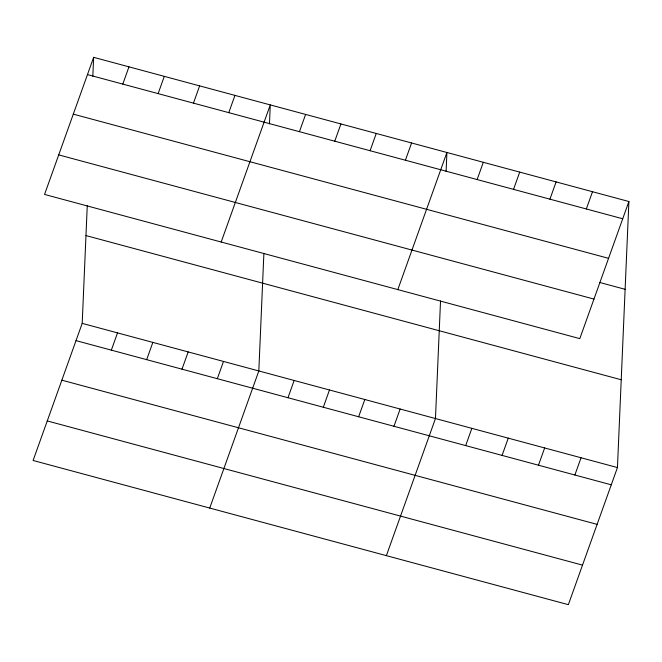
<?xml version="1.0" encoding="UTF-8"?>
<svg xmlns="http://www.w3.org/2000/svg" width="662" height="662" viewBox="0 0 662 662"><rect width="100%" height="100%" fill="white"/><g stroke="black" fill="none" stroke-linecap="round" stroke-linejoin="round"><path stroke-width="0.99" d="M628.9 201.521L579.804 338.63L44.553 194.438L93.648 57.329L628.9 201.521L617.447 467.562L568.352 604.671L33.1 460.479L82.196 323.37L87.252 205.766M92.829 76.279L93.648 57.329M263.89 253.347L258.825 370.952L209.738 508.06M269.467 123.868L270.278 104.91L221.182 242.019M440.528 300.937L435.464 418.533L386.368 555.65M446.097 171.45L446.916 152.492L397.821 289.608M122.793 84.099L128.974 66.845M158.119 93.615L164.3 76.362M193.445 103.14L199.626 85.878M111.34 350.14L117.522 332.887M228.771 112.656L234.952 95.394M146.666 359.656L152.848 342.403M181.992 369.181L188.174 351.919M299.423 131.688L305.604 114.427M217.318 378.697L223.499 361.435M334.757 141.205L340.93 123.943M370.083 150.721L376.256 133.459M287.978 397.73L294.151 380.468M405.409 160.237L411.59 142.975M323.304 407.246L329.477 389.984M358.63 416.762L364.812 399.5M477.128 179.559L483.31 162.298M393.956 426.278L400.138 409.017M513.53 189.365L519.711 172.103M549.923 199.171L556.105 181.909M465.676 445.6L471.857 428.339M586.325 208.977L592.507 191.715M502.077 455.406L508.259 438.145M538.471 465.212L544.652 447.951M574.873 475.018L581.054 457.756M87.467 74.583L622.719 218.774M73.3 114.137L608.56 258.329M599.549 282.426L625.118 289.311M58.711 154.891L593.971 299.083M85.969 235.573L621.229 379.765M82.196 323.37L617.447 467.562M76.014 340.624L611.266 484.816M61.856 380.178L597.107 524.37M47.259 420.933L582.519 565.125"/></g></svg>
